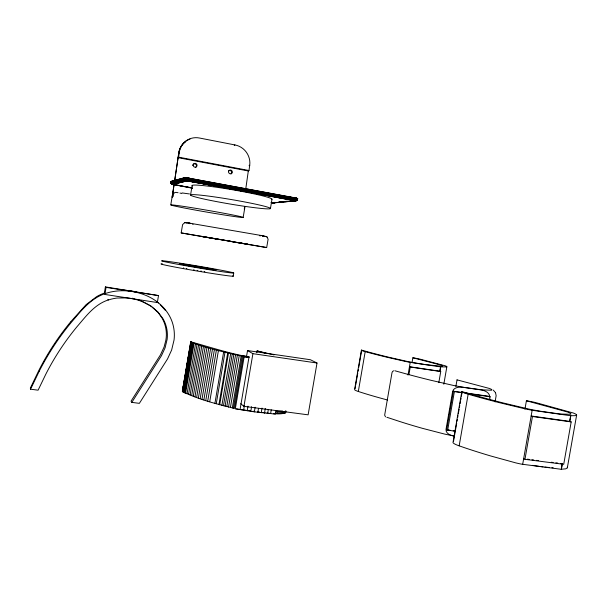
<?xml version="1.0" encoding="UTF-8"?>
<svg xmlns="http://www.w3.org/2000/svg" width="607" height="607" viewBox="0 0 607 607"><rect width="100%" height="100%" fill="white"/><g stroke="black" fill="none" stroke-linecap="round" stroke-linejoin="round"><path stroke-width="0.91" d="M171.402 181.743L170.529 181.561L170.916 183.215L173.594 184.725L171.288 183.693L170.59 181.531L184.285 177.897L190.742 178.511L293.697 197.571C299.046 197.988 298.371 200.189 293.515 198.451L186.956 178.845L184.308 178.64L170.605 182.221C170.279 184.278 175.415 185.757 174.543 184.262M190.742 178.511L189.68 181.387L190.446 178.458L188.398 178.117L293.667 197.753C298.037 197.442 297.893 200.629 294.471 200.826C298.5 201.023 296.095 198.868 293.318 199.104L187.487 179.611L184.513 179.353L170.772 182.889L170.62 181.47L170.984 181.797M297.62 199.005L297.134 199.938L297.589 198.899L294.175 198.034L184.27 178.086L184.9 179.991L186.554 181.038L185.105 179.831L184.657 177.881M173.154 184.202C175.59 185.765 169.52 183.891 170.711 181.698M170.787 181.728L171.288 183.693L170.544 181.713L184.27 178.086M189.566 178.306L189.209 181.303L190.037 181.174M184.285 177.897L184.733 179.854L186.592 181.03L172.623 184.46L171.121 183.496L184.847 180.006L186.948 180.142L296.466 200.515L297.529 199.308L295.556 200.894L296.755 200.287L187.07 179.869L184.687 179.687L170.916 183.215L170.575 182.229L184.27 178.268L189.566 178.754M184.353 177.889L184.847 179.839L186.63 181.023L184.923 179.831L184.467 177.699L188.398 178.117M185.082 177.904L185.469 179.847L186.91 181.023L185.211 179.831L184.809 177.699M188.367 178.299C189.149 182.851 186.584 181.281 187.032 177.919M489.599 396.925C489.97 393.503 486.382 391.363 483.551 390.483A18.544 16.958 -70 0 0 481.139 389.937L462.762 387.274A17.929 16.472 -69.6 0 0 460.356 387.114C457.412 387.175 453.467 388.093 452.64 391.363L446.008 429.475C445.667 432.783 449.188 434.794 451.919 435.598A17.929 16.457 -68.5 0 0 454.264 436.099M174.634 180.947L178.883 152.304A17.982 17.216 48.5 0 1 190.014 139.094M170.529 181.576L184.467 177.699M184.68 177.699C183.435 179.171 186.91 181.288 186.197 180.947L172.434 184.346C169.497 182.001 171.606 184.376 173.701 184.748M185.105 177.714C183.724 179.065 187.29 181.546 186.546 180.878M185.279 177.73L185.613 179.862L186.994 181.03M185.461 177.745C184.171 179.528 188.769 182.024 186.129 180.62M185.651 177.76C184.574 179.748 188.769 181.797 185.734 180.711L171.933 184.149L171.235 183.655L185.014 180.135L189.688 180.81L190.15 178.405M185.856 177.783C184.983 179.338 187.548 181.713 187.692 181M189.27 178.253L189.065 181.303L188.974 178.208M245.714 189.278L248.309 170.969L248.984 170.514L249.735 165.225A17.831 17.026 54.2 0 0 234.894 144.929L199.612 138.047A18.028 17.254 48.5 0 0 179.399 151.796L178.883 152.304L174.626 180.901M186.068 177.805L186.357 180.067L187.829 181.114L186.744 180.112L186.531 177.859M186.296 177.828L186.546 180.089L187.73 181.083M186.781 177.889L187.351 181.038M174.444 184.771L173.336 184.24L174.042 184.627L172.122 197.29A37.073 5.949 8.5 0 1 173.2 196.425L173.481 194.399A2.474 2.398 46.9 0 1 176.242 192.396L178.086 192.738M174.505 184.869L174.088 184.695L172.965 192.055A36.739 1.358 9.9 0 0 173.314 192.381M248.309 170.969L178.086 157.661L178.595 157.167L179.399 151.796M187.29 177.95L187.297 179.9L187.92 181.076M187.563 177.988L187.563 180.082L188.216 181.167M244.272 209.225L244.575 207.237A2.42 2.329 60 0 0 244.598 206.721M187.836 178.033C186.926 179.035 189.058 182.062 187.707 180.878M188.109 178.071L188.382 181.144M188.686 178.162L188.777 181.258L188.291 181.03M189.854 178.352L189.399 181.144L188.8 180.962M190.568 194.984L192.131 185.56M270.441 208.55A40.51 2.307 9.6 0 0 211.024 196.425A40.51 2.307 9.6 0 0 210.06 200.318A40.51 2.307 9.6 0 0 270.441 208.55L271.997 199.179M104.222 293.909L105.398 286.899L158.51 295.586L157.334 302.544L104.867 294.448L106.05 287.399L105.398 286.899M189.816 181.136L189.361 181.334M170.772 204.9L172.927 192.1M218.861 239.507L181.174 232.921L182.601 224.582L184.619 222.731M190.712 341.824C207.306 348.653 225.629 352.356 243.255 356.415L234.401 408.428C216.874 403.898 198.094 399.709 182.358 391.181L190.712 341.824C209.673 346.976 229.438 353.593 249.265 356.999M182.381 391.378L190.886 341.597M182.495 391.591L191.023 341.536M182.358 391.181L184.847 378.669M185.074 376.81L185.476 374.959M185.696 373.1L189.718 349.898M189.938 348.039L190.348 346.187M190.568 344.321L191.137 341.544M182.692 391.811L191.213 341.559M182.973 392.046L191.364 342.447M183.337 392.289L191.736 342.629M183.777 392.547L192.199 342.834M184.308 392.812L192.73 343.038M184.915 393.086L193.345 343.259M185.598 393.359L194.043 343.486M187.055 393.935L195.515 343.957M188.549 394.512L197.032 344.427M190.082 395.089L198.588 344.905M191.66 395.673L200.181 345.391M193.276 396.257L201.82 345.876M194.938 396.849L203.497 346.369M196.638 397.448L205.212 346.87M198.383 398.048L206.972 347.379M200.166 398.647L208.77 347.887M201.987 399.262L210.614 348.395M203.861 399.869L212.503 348.919M205.765 400.491L214.43 349.442M207.723 401.113L216.403 349.973M209.726 401.735L218.421 350.512M233.202 276.109L233.725 272.991A36.701 0.873 9.6 0 0 179.596 263.097A36.701 0.873 9.6 0 0 179.3 264.576A36.701 0.873 9.6 0 0 233.725 272.991M243.149 217.465A36.731 0.941 9.8 0 0 189.536 207.328A36.731 0.941 9.8 0 0 188.208 208.747A36.731 0.941 9.8 0 0 243.149 217.465L244.909 207.131M214.916 403.336L223.657 351.878M216.251 403.738L225 352.235M218.937 404.543L227.708 352.925M219.704 404.763L228.482 353.115M221.874 405.385L230.668 353.653M223.444 405.81L232.246 354.033M225.068 406.242L233.877 354.42M226.768 406.675L235.584 354.807M228.543 407.115L237.375 355.201M230.402 407.555L239.241 355.603M232.314 407.987L241.161 355.998M233.369 408.215L242.216 356.21M249.09 356.901A34.645 3.179 9.6 0 1 242.14 355.535L244.166 356.779L235.296 408.898L246.457 410.37M246.434 356.992L247.527 350.55L310.389 359.731L317.013 363.009L308.128 414.831L243.938 406.326L240.698 403.678M231.745 241.707L266.678 247.557L268.104 239.257L267.118 237.071M271.253 409.854L270.623 413.542L254.348 411.865L240.061 409.55L248.931 357.485L243.255 356.415M243.938 406.326L252.907 353.676L247.527 350.55M243.627 410.195L244.416 405.544M256.784 352.743L257.095 350.884L274.06 354.905M247.216 410.795L248.005 406.151M250.797 411.356L251.586 406.705M254.348 411.865L255.137 407.221M257.838 412.32L258.468 408.61M261.23 412.722L262.027 408.086M264.515 413.056L265.305 408.428M267.649 413.329L268.286 409.634M275.942 410.476L275.312 414.164L266.936 413.063M273.4 413.686L275.973 413.762L276.443 411.007M275.973 413.762L277.308 413.784L277.786 410.985M277.308 413.784L278.567 413.784L279.045 410.985M278.567 413.784L279.759 413.769L280.237 410.969M279.759 413.769L280.859 413.724L281.337 410.931M280.859 413.724L281.868 413.655L282.346 410.863M281.868 413.655L282.779 413.557L283.097 411.705M282.779 413.557L283.598 413.435L283.909 411.584M283.598 413.435L284.296 413.291L284.615 411.44M284.296 413.291L284.888 413.117L285.207 411.273M284.888 413.117L285.669 411.083M285.358 412.919L285.92 410.931M387.509 400.013L380.217 398.025A147.364 14.545 10.7 0 1 358.32 391.477A19.128 2.041 10.2 0 1 354.602 389.535L361.423 350.072L367.235 351.681A143.548 9.507 10.3 0 0 390.02 357.538L407.934 361.59A22.057 1.609 10.2 0 0 410.059 362.007L412.874 362.531A29.773 2.155 10.2 0 0 416.933 363.252L424.141 364.412M355.08 388.594L355.391 386.765M355.71 384.929L357.758 373.024M358.077 371.188L358.388 369.36M358.707 367.523L361.544 351.036M358.32 391.477L365.186 351.643A19.143 1.373 10 0 1 361.393 350.118L361.423 350.072M408.018 375.096L410.218 362.371L440.659 366.916L439.916 371.226L440.735 371.537L438.808 382.645M408.951 374.489L410.241 367.023L409.467 366.719L439.916 371.226M293.697 197.571C291.959 201.805 293.485 200.78 294.243 197.677M412.07 362.402L412.866 357.781A7.367 0.516 10.2 0 1 420.37 359.245L445.356 365.846A25.266 1.829 10.2 0 1 446.737 366.924L440.591 366.886L439.787 371.545M443.823 384.216L446.851 366.78M454.984 431.304L446.646 429.824L453.361 391.196L461.806 392.41M447.647 430.325L454.377 391.614L453.361 391.196M455.865 386.401L457.041 379.868M560.504 463.429L562.34 463.672L561.354 469.302L521.519 464.15A35.798 4.871 11.5 0 1 515.821 462.891L490.737 455.986A193.208 23.142 11.7 0 1 459.165 445.842A25.077 3.376 11.1 0 1 452.989 442.594L461.821 391.545L470.326 394.026A188.147 15.122 11 0 0 503.233 402.972L528.439 408.981A29.273 2.678 10.9 0 0 531.307 409.558L535.086 410.279A39.425 3.574 10.9 0 0 540.458 411.235L560.056 414.004L570.436 414.293A28.575 2.595 10.9 0 0 570.921 413.883A27.884 2.534 10.9 0 0 567.446 411.986L526.413 400.772L524.956 409.11M453.475 441.593L454.286 436.964M454.605 435.113L456.699 423.079M457.025 421.228L457.344 419.376M457.67 417.517L457.989 415.666M458.315 413.815L459.12 409.186M459.438 407.335L459.765 405.484M460.083 403.632L460.409 401.781M460.728 399.93L461.054 398.078M461.373 396.227L462.177 391.598M459.165 445.842L468.164 394.178A25.099 2.269 10.6 0 1 461.859 391.629L461.821 391.545M489.637 399.482L490.115 396.735L489.022 396.318L464.621 392.812M495.092 401.91L496.139 395.681L495.524 392.608M293.97 197.624L292.711 200.257L189.505 181.379L189.688 180.81M522.665 464.385L532.149 410.286L570.777 415.749L569.783 421.395L571.179 421.918L563.721 464.302L524.956 459.317L523.659 458.695M524.956 459.317L532.468 416.508L531.148 415.985L569.783 421.395M561.354 469.302L562.211 463.71M569.685 421.243L570.663 415.704L575.087 415.674L576.65 414.991A33.544 3.05 10.9 0 0 573.19 412.98L536.421 402.79A9.674 0.85 10.8 0 0 526.413 400.772M561.24 469.249L565.724 468.839L567.302 467.989L576.65 414.991M294.509 197.73L293.219 200.211L189.999 181.25M294.767 197.776L294.084 199.703L293.287 200.135M295.017 197.829L294.213 199.862L293.075 200.477L295.063 200.302L296.345 198.125M295.26 197.882C295.738 199.521 291.808 201.243 294.805 200.462M295.495 197.935L294.706 199.832L293.439 200.553M295.723 197.981L294.471 200.28L291.997 200.788M295.943 198.034L295.184 199.794L293.765 200.629L295.746 200.219L296.861 198.261M296.148 198.079C296.74 199.802 292.695 201.046 294.403 200.613M296.527 198.17L295.586 200.037L293.955 200.674L295.738 200.075L296.702 198.216M297.149 198.345C297.035 200.272 292.65 201.418 296.148 200.667C299.334 198.997 295.048 198.519 293.553 198.284L186.956 178.655L184.225 178.466L170.59 182.047L170.613 182.472L184.445 179.186L187.229 179.406L297.354 199.627L187.464 179.095L184.285 178.837L170.605 182.404L170.521 181.941M297.377 198.421L296.079 200.318L294.198 200.735L296.254 200.378L297.476 198.459M187.206 180.643L185.097 180.279L171.356 183.746L171.887 184.164L171.007 183.367L184.733 179.854L186.683 179.968L296.595 200.378L297.673 198.55M297.111 198.527L296.117 200.181L294.38 200.796L296.102 200.629L297.46 199.24M297.567 199.179L297.696 198.777L296.163 200.5L294.501 200.917L296.732 200.333L295.761 200.849M271.731 202.412L271.109 202.442M170.582 182.434L170.757 182.942M170.711 182.798L184.331 179.019L186.971 179.202L297.354 199.627M291.861 200.894C302.65 199.68 292.195 201.327 295.419 200.849C293.219 201.061 297.4 200.773 297.331 199.377M296.611 200.393L297.073 199.84M149.588 305.222L143.859 302.218L138.1 300.093A54.22 52.817 -30.8 0 0 126.385 297.923L117.166 298.037A49.296 48.074 -30.7 0 0 110.618 299.297L106.172 300.723A36.321 35.51 -28.7 0 0 102.902 302.187C92.165 307.65 84.843 317.651 77.142 326.543A243.157 228.831 -51.3 0 0 45.791 374.253L38.097 390.187L30.547 389.201L39.22 371.218M152.19 307.021L158.306 312.78L161.948 317.924A35.107 34.333 -32.5 0 1 164.618 323.766A34.227 33.484 -32.7 0 1 165.855 340.269L164.11 346.961L160.506 354.784L131.021 401.197L131.818 402.373L161.47 355.679L165.096 347.803L167.145 339.328A34.258 33.506 -33 0 0 165.628 324.464A35.312 34.531 -32.8 0 0 162.926 318.599L157.85 311.854L150.475 305.784M271.473 202.503L273.37 202.472L271.185 202.594M271.693 202.48L272.171 202.397M189.93 181.356L292.551 200.356M71.087 321.391L86.05 304.714L96.627 296.656A44.197 43.211 -28.6 0 1 103.023 293.576L104.799 292.961M272.361 202.427L271.875 202.503M272.816 202.404L272.224 202.746L275.009 202.427M273.636 202.412L272.08 202.723L272.558 202.457M273.006 202.427L272.315 202.761L274.129 202.465M272.057 202.533L274.281 202.48M293.401 200.249L293.94 200.166M296.656 200.356L296.96 200.098L293.522 199.301L187.267 179.74L184.596 179.528L170.833 183.064L171.569 183.944L170.977 183.284M285.601 412.775L285.927 411.887M274.531 202.397L272.437 202.761M234.249 145.452L234.894 144.929M274.668 202.412L273.021 202.594M274.796 202.419L272.824 202.814L273.977 202.45M274.91 202.427L272.733 202.806M292.847 200.34L293.09 200.431M297.726 198.641L297.347 198.595M186.607 180.469L171.531 183.921M293.492 200.34L296.148 200.682L295.503 200.902M171.705 184.05L185.378 180.522L187.821 180.81M295.26 200.94L294.547 200.871L295.381 200.826M295.085 200.947L294.554 200.879M295.791 200.834L272.998 202.837L273.4 202.708M249.052 165.688L249.735 165.225M275.259 202.427L272.915 202.829L275.328 202.427M274.167 202.563L273.279 202.852L284.076 201.828M274.888 202.518L273.082 202.837L275.191 202.435L273.218 202.852L273.749 202.89M293.082 200.325L293.659 200.378M296.466 200.515L189.209 180.939M295.594 200.887L295.154 200.955M186.129 180.787L172.085 184.225L171.113 182.965M171.667 183.951L172.578 184.399L186.448 180.871M274.038 202.776L273.537 202.875L274.842 202.677M393.723 370.794L392.615 371.401L392.016 372.592L384.656 415.173L385.521 416.842M184.596 222.739L184.998 222.678M295.412 200.925L273.81 202.875L274.698 202.677M186.455 178.139L187.358 178.162M273.309 202.806L274.098 202.829M193.041 179.376L191.63 178.86M293.234 200.462L293.667 200.583M294.729 200.697L293.864 200.651L294.516 200.636M272.004 202.7L271.579 202.655M297.46 199.043L189.179 178.807M294.979 200.689L294.653 200.796M184.968 222.678L185.795 222.686M279.129 201.987L280.965 201.812M285.563 201.387L287.399 201.213M278.863 202.177L282.536 201.843M285.29 201.585L288.962 201.243M285.146 201.668L290.495 201.243M292.331 201.076L296.155 200.659M294.941 200.834L294.425 200.811M274.842 202.601L274.174 202.723M273.491 202.875L274.478 202.791M186.159 180.711L171.811 184.05C173.777 185.12 172.76 184.073 173.063 184.528C170.552 183.693 176.129 185.924 173.488 184.171M123.972 290.267L126.21 290.374A61.55 59.956 -30.6 0 1 133.601 291.383A60.867 59.304 -30.6 0 1 136.514 292.043M551.922 467.686L553.152 467.747M181.174 232.913L231.184 241.343M274.652 202.601L273.795 202.685M185.537 222.67L188.178 222.981M185.894 222.693L186.956 223.08M274.303 202.655L273.56 202.784M186.243 180.628L186.645 180.666M187.168 181.045L186.781 180.947M549.289 467.496L544.904 467.079M273.795 202.806L273.674 202.738M186.622 180.749L187.396 180.962M186.873 180.84L187.358 181.007M174.088 184.695L174.095 184.179M273.765 202.609L273.287 202.753M273.605 202.594L273.089 202.677M273.18 202.791L272.528 202.784L273.188 202.617M186.69 180.362L188.322 180.583M290.328 197.207L292.657 197.548M290.283 197.48L290.996 197.563M191.562 179.262L192.487 179.361L191.577 179.141M187.047 180.795L187.609 180.932M264.629 236.427L262.634 236.153M543.037 466.859L540.147 466.495M186.948 180.507L187.388 180.666M182.092 192.943L189.475 193.952M527.346 459.165L529.19 459.408M531.952 459.757L533.796 460M536.558 460.349L538.394 460.592M551.293 462.246L553.136 462.481M555.898 462.838L557.742 463.073M272.93 202.655L271.944 202.708L272.422 202.586M131.818 402.373L139.367 403.352L167.547 358.912L171.644 350.004L174.05 339.996A41.42 40.51 -33 0 0 172.206 322.044C168.093 310.086 158.237 300.769 146.788 295.799A60.055 58.522 -30.8 0 0 137.349 292.566A61.231 59.645 -30.8 0 0 131.499 291.39A61.914 60.305 -30.8 0 0 126.984 290.89C119.101 290.313 111.066 291.33 103.66 294.114A44.463 43.461 -28.9 0 0 97.226 297.21C86.771 303.28 79.274 313.068 71.535 322.097A250.061 235.341 -51.3 0 0 39.212 371.218M248.324 410.613L250.183 410.856M252.975 411.227L254.834 411.47M257.626 411.834L259.493 412.085M262.277 412.449L265.069 412.821M386.856 417.267L397.001 420.613A167.805 18.961 11.1 0 0 422.518 428.352L444.756 434.111A25.972 3.293 10.8 0 0 449.074 434.984L450.682 435.287A35.312 4.439 10.8 0 0 453.892 435.864M446.646 429.824L450.402 430.325M453.217 430.704L455.098 430.955M187.32 180.552L188.436 180.985M539.486 466.404L532.567 465.372M187.517 180.583L189.437 180.878M188.436 223.012L187.768 222.921M188.269 222.989L188.701 223.05M188.534 223.027L188.982 223.088M190.052 223.247L262.034 235.63M532.468 416.508L571.179 421.918M188.815 223.065L189.27 223.133M188.337 178.564L189.149 178.686M189.103 223.11L189.574 223.179M244.166 356.779L248.809 357.455M454.377 391.614L462.625 392.797M466.29 393.321L490.115 396.735M189.407 223.156L189.885 223.224M189.725 223.201L190.211 223.27M394.891 370.771L403.389 373.115A168.131 12.747 10.6 0 0 430.856 380.263L453.224 385.399A25.987 2.208 10.5 0 0 457.549 386.234L459.165 386.53A35.335 2.982 10.4 0 0 463.983 387.365L481.708 389.846L491.359 390.225A25.57 2.162 10.5 0 0 491.905 389.914A24.948 2.109 10.5 0 0 489.083 388.366L457.003 379.861M252.907 353.676L317.013 363.009M187.965 180.742L189.202 181.03M425.477 364.61L441.638 366.264A21.526 1.563 10.2 0 0 442.45 366.112A21.002 1.525 10.2 0 0 440.932 365.08L412.866 357.781M410.241 367.023L440.735 371.537M260.479 235.842L259.401 235.683M188.398 180.901L189.217 181.326M106.05 287.399L158.51 295.586M188.534 180.499L189.953 180.742M237.929 242.504L266.67 247.55M189.407 181.068L293.158 200.014M173.154 184.611C170.544 183.701 173.868 184.953 172.365 184.187M179.93 193.072L181.774 193.405M189.877 180.954L292.938 199.969M179.414 185.37L181.265 185.712M175.719 184.786L184.058 186.395M185.901 186.653L190.537 187.578M174.816 184.778L192.419 188.056M174.831 184.839L192.563 188.223M190.158 180.901L293.431 199.953M174.55 184.376L174.118 184.293M174.558 184.482L173.905 184.255M174.604 184.74L173.966 184.46M410.218 362.371L409.361 362.212A26.996 1.965 10.2 0 1 405.165 361.385L387.251 357.295A147.455 9.773 10.3 0 1 365.186 351.643M178.595 157.167L248.984 170.514M293.098 200.098L293.636 199.999M171.015 182.935L172.927 184.558M192.677 224.226L193.072 224.302M190.454 178.625L191.258 178.784M174.3 184.794L174.846 184.892M532.149 410.286L530.996 410.066A35.821 3.278 10.9 0 1 525.283 408.89L500.024 402.82A193.322 15.554 11 0 1 468.156 394.178M236.555 408.868L240.061 409.55M172.593 184.316L171.811 184.126M293.454 197.692L295.495 198.201M293.409 197.965L294.456 198.185M293.56 200.09L295.875 200.53M171.599 183.815C174.103 185.363 170.817 183.655 171.478 183.071M174.133 184.756L173.625 184.475M261.875 235.599L262.338 235.691M189.885 223.68L188.466 223.399M262.178 235.66L262.634 235.751M188.329 178.716L188.724 178.799M262.474 235.713L262.914 235.804M263.757 235.979L265.858 236.457M262.755 235.774L263.18 235.857M263.021 235.827L263.438 235.911M293.849 200.249L294.471 200.28M173.579 184.384L173.033 184.262L173.739 184.627M263.279 235.88L263.688 235.964M263.521 235.933L263.916 236.009M293.72 200.454L295.29 200.591M173.412 184.558L173.875 184.786M172.464 184.285L173.405 184.68L172.236 184.225L186.524 180.932M173.344 184.482L172.699 184.399M172.707 184.194L173.291 184.619L172.578 184.414M294.676 200.522L295.063 200.522M294.38 200.667L295.677 200.72M171.796 183.557L172.13 184.194M265.585 236.389L266.685 236.776M171.531 183.231L170.992 183.064L171.235 183.496M257.095 350.884L266.541 353.54M172.016 184.096L173.018 184.574M171.402 183.557L170.992 183.185M137.265 299.524L139.762 300.351M170.84 182.578L170.643 182.183M140.999 300.814L151.386 306.383M266.655 236.768L267.133 237.087M493.286 390.111L495.585 392.729M157.114 301.983L158.389 303.007M107.811 299.35L108.478 299.919M160.233 304.653L165.195 310.185M30.547 389.201L30.35 388.085L38.962 370.209A248.62 234.097 -51.2 0 1 71.072 321.376M567.242 467.276A33.522 4.537 11.5 0 1 567.386 467.709M232.785 275.882A36.693 0.971 9.6 0 1 194.399 270.555A36.693 0.971 9.6 0 1 162.395 263.893M204.84 271.724A17.36 0.463 9.6 0 1 204.18 271.617M201.441 271.185A17.36 0.463 9.6 0 1 200.735 271.071M197.852 270.593A17.36 0.463 9.6 0 1 197.123 270.472M194.225 269.978A17.36 0.463 9.6 0 1 193.512 269.857M186.926 268.666A17.36 0.463 9.6 0 1 186.357 268.56M183.792 268.059A17.36 0.463 9.6 0 1 183.344 267.968M192.533 186.046A40.51 2.648 9.7 0 1 231.942 189.665A40.51 2.648 9.7 0 1 271.625 199.437M228.573 170.901A1.935 1.859 54.7 0 1 231.237 171.189A1.935 1.859 54.7 0 1 231.062 173.875M192.669 165.453A1.958 1.882 48.7 0 1 195.507 164.102A1.958 1.882 48.7 0 1 195.765 167.304M178.807 152.888A17.709 16.958 48.4 0 1 179.285 150.68M179.513 149.967A17.709 16.958 48.4 0 1 185.643 141.765M132.144 298.249A53.712 52.331 -30.6 0 1 133.866 298.621M207.951 237.428L200.78 236.328L247.922 244.295L207.951 237.428M188.314 265.699A18.749 0.448 9.6 0 0 216.115 270.001A18.749 0.448 9.6 0 0 188.443 264.94A18.749 0.448 9.6 0 0 188.314 265.699M228.566 171.735A1.942 1.859 54.7 0 0 231.282 173.685A1.942 1.859 54.7 0 0 231.495 170.385A1.942 1.859 54.7 0 0 228.566 171.735M193.223 165.483A1.965 1.889 48.8 0 0 196.319 166.834A1.965 1.889 48.8 0 0 195.833 163.511A1.965 1.889 48.8 0 0 193.223 165.483"/></g></svg>
